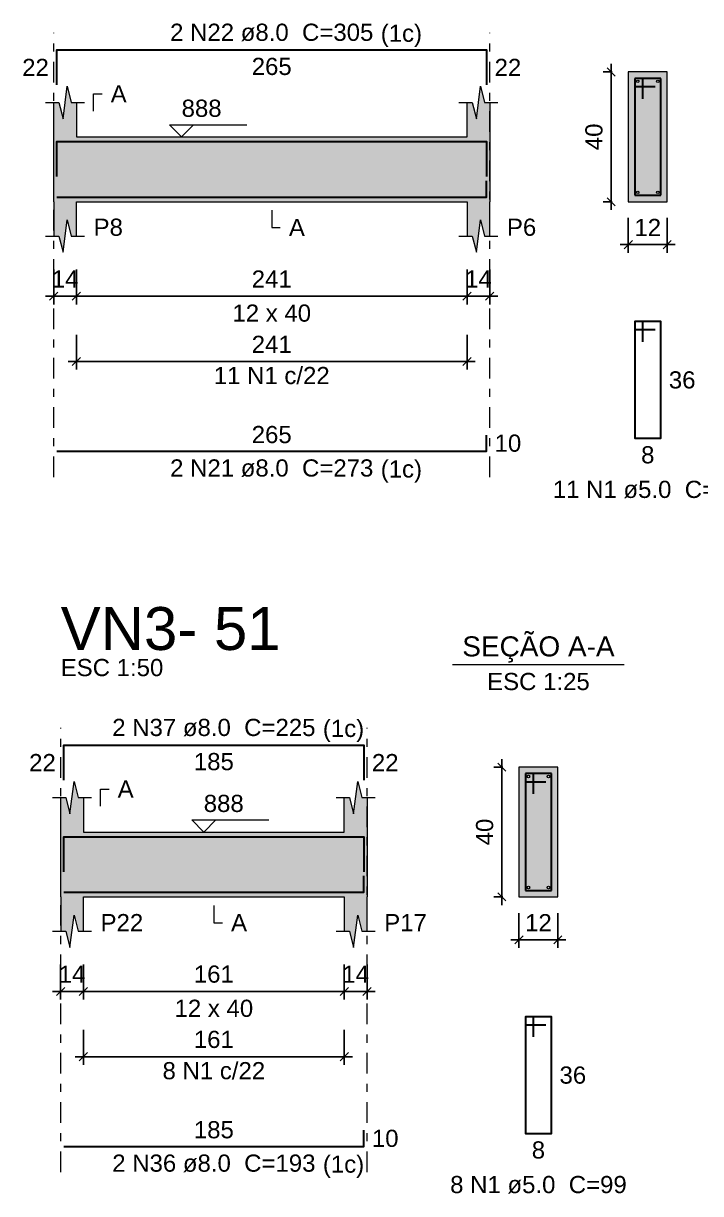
# Model space of a CAD drawing. Header units: millimetres. Extents: x -8 to 605, y -494 to 220.
# Drawn here: x 379.54 to 387.9, y -466.91 to -452.49 of the extents above; entities that cross this region are included whole.
import ezdxf

# ---------------------------------------------------------------- set-up
doc = ezdxf.new("R2010")
doc.units = ezdxf.units.MM
doc.header["$MEASUREMENT"] = 0
doc.linetypes.add('DASHDOT', pattern=[2.54, 1.27, -0.635, 0, -0.635])
doc.linetypes.add('NULL', pattern=[0])
for name, color, linetype, lineweight in [('Descrição da armadura', 7, 'Continuous', 0), ('DT-Barras na forma', 7, 'Continuous', 30), ('DT-Barras no corte', 5, 'Continuous', 5), ('DT-Barras rebatidas', 7, 'Continuous', 30), ('DT-Cotas', 7, 'Continuous', 5), ('DT-Forma', 5, 'Continuous', 5), ('DT-Hachura forma vigas', 252, 'Continuous', 5), ('DT-Hachura seção vigas', 252, 'Continuous', 5), ('DT-Pontilhado', 9, 'DASHDOT', 5), ('DT-Textos', 7, 'Continuous', 5), ('DT-Título', 5, 'Continuous', 20), ('Textos armaduras', 7, 'Continuous', 0)]:
    doc.layers.add(name, color=color, linetype=linetype, lineweight=lineweight)
doc.styles.add('Arial', font='arial.ttf')
doc.dimstyles.new('UM_25.000000', dxfattribs={"dimtxt": 0.18, "dimasz": 0.1, "dimexe": 0.1, "dimexo": 0.2, "dimgap": 0, "dimtad": 1, "dimtih": 1, "dimtoh": 1, "dimdec": 1, "dimlfac": 25, "dimzin": 0, "dimdsep": 46, "dimtxsty": 'Standard', "dimcen": 0.09, "dimdle": 0.1, "dimadec": 1, "dimazin": 2, "dimtfac": 1, "dimtdec": 4, "dimtofl": 0, "dimtmove": 0, "dimatfit": 3, "dimfxl": 1, "dimtolj": 1, "dimarcsym": 0})
doc.dimstyles.new('UM_50.000000', dxfattribs={"dimtxt": 0.18, "dimasz": 0.1, "dimexe": 0.1, "dimexo": 0.2, "dimgap": 0, "dimtad": 1, "dimtih": 1, "dimtoh": 1, "dimdec": 1, "dimlfac": 50, "dimzin": 0, "dimdsep": 46, "dimtxsty": 'Standard', "dimcen": 0.09, "dimdle": 0.1, "dimadec": 1, "dimazin": 2, "dimtfac": 1, "dimtdec": 4, "dimtofl": 0, "dimtmove": 0, "dimatfit": 3, "dimfxl": 1, "dimtolj": 1, "dimarcsym": 0})

# ---------------------------------------------------------------- blocks, each defined once
blk = doc.blocks.new('_Oblique')
at = {"color": 0, "linetype": 'ByBlock', "lineweight": -2}
blk.add_line((-0.5, -0.5), (0.5, 0.5), dxfattribs=at)
blk = doc.blocks.new('*D4955')
at = {"layer": 'Defpoints', "color": 0, "transparency": 16777216}
for p in [(379.915, -455.32), (380.195, -455.32), (380.195, -455.85)]:
    blk.add_point(p, dxfattribs=at)
at = {"layer": 'DT-Cotas', "color": 0, "lineweight": -2, "transparency": 16777216}
for p, q in [((379.915, -455.52), (379.915, -455.95)), ((380.195, -455.52), (380.195, -455.95)), ((379.815, -455.85), (380.295, -455.85))]:
    blk.add_line(p, q, dxfattribs=at)
at = {"layer": 'DT-Cotas', "color": 0, "lineweight": -2, "transparency": 16777216, "xscale": 0.1, "yscale": 0.1, "zscale": 0.1, "rotation": 180}
blk.add_blockref('_Oblique', (379.915, -455.85), dxfattribs=at)
at = {"layer": 'DT-Cotas', "color": 0, "lineweight": -2, "transparency": 16777216, "xscale": 0.1, "yscale": 0.1, "zscale": 0.1}
blk.add_blockref('_Oblique', (380.195, -455.85), dxfattribs=at)
at = {"layer": 'DT-Cotas', "color": 7, "transparency": 16777216, "insert": (380.055, -455.638), "char_height": 0.2118, "attachment_point": 5, "rotation": 0.0057, "style": 'Arial'}
blk.add_mtext('\\A1;14', dxfattribs=at)
blk = doc.blocks.new('*D4956')
at = {"layer": 'Defpoints', "color": 0, "transparency": 16777216}
for p in [(380.195, -455.32), (385.015, -455.32), (385.015, -455.85)]:
    blk.add_point(p, dxfattribs=at)
at = {"layer": 'DT-Cotas', "color": 0, "lineweight": -2, "transparency": 16777216}
for p, q in [((380.195, -455.52), (380.195, -455.95)), ((385.015, -455.52), (385.015, -455.95)), ((380.095, -455.85), (385.115, -455.85))]:
    blk.add_line(p, q, dxfattribs=at)
at = {"layer": 'DT-Cotas', "color": 0, "lineweight": -2, "transparency": 16777216, "xscale": 0.1, "yscale": 0.1, "zscale": 0.1, "rotation": 180}
blk.add_blockref('_Oblique', (380.195, -455.85), dxfattribs=at)
at = {"layer": 'DT-Cotas', "color": 0, "lineweight": -2, "transparency": 16777216, "xscale": 0.1, "yscale": 0.1, "zscale": 0.1}
blk.add_blockref('_Oblique', (385.015, -455.85), dxfattribs=at)
at = {"layer": 'DT-Cotas', "color": 7, "transparency": 16777216, "insert": (382.605, -455.638), "char_height": 0.2118, "attachment_point": 5, "rotation": 0.0057, "style": 'Arial'}
blk.add_mtext('\\A1;241', dxfattribs=at)
blk = doc.blocks.new('*D4957')
at = {"layer": 'Defpoints', "color": 0, "transparency": 16777216}
for p in [(385.015, -455.32), (385.295, -455.32), (385.295, -455.85)]:
    blk.add_point(p, dxfattribs=at)
at = {"layer": 'DT-Cotas', "color": 0, "lineweight": -2, "transparency": 16777216}
for p, q in [((385.015, -455.52), (385.015, -455.95)), ((385.295, -455.52), (385.295, -455.95)), ((384.915, -455.85), (385.395, -455.85))]:
    blk.add_line(p, q, dxfattribs=at)
at = {"layer": 'DT-Cotas', "color": 0, "lineweight": -2, "transparency": 16777216, "xscale": 0.1, "yscale": 0.1, "zscale": 0.1, "rotation": 180}
blk.add_blockref('_Oblique', (385.015, -455.85), dxfattribs=at)
at = {"layer": 'DT-Cotas', "color": 0, "lineweight": -2, "transparency": 16777216, "xscale": 0.1, "yscale": 0.1, "zscale": 0.1}
blk.add_blockref('_Oblique', (385.295, -455.85), dxfattribs=at)
at = {"layer": 'DT-Cotas', "color": 7, "transparency": 16777216, "insert": (385.155, -455.638), "char_height": 0.2118, "attachment_point": 5, "rotation": 0.0057, "style": 'Arial'}
blk.add_mtext('\\A1;14', dxfattribs=at)
blk = doc.blocks.new('*D4958')
at = {"layer": 'Defpoints', "color": 0, "transparency": 16777216}
for p in [(386.794, -453.085), (387.005, -453.085), (387.005, -454.685)]:
    blk.add_point(p, dxfattribs=at)
at = {"layer": 'DT-Cotas', "color": 0, "lineweight": -2, "transparency": 16777216}
for p, q in [((386.794, -454.785), (386.794, -452.985)), ((386.805, -453.085), (386.694, -453.085)), ((386.805, -454.685), (386.694, -454.685))]:
    blk.add_line(p, q, dxfattribs=at)
at = {"layer": 'DT-Cotas', "color": 0, "lineweight": -2, "transparency": 16777216, "xscale": 0.1, "yscale": 0.1, "zscale": 0.1}
for p, rotation in [((386.794, -453.085), 90), ((386.794, -454.685), 270)]:
    blk.add_blockref('_Oblique', p, dxfattribs=dict(at, rotation=rotation))
at = {"layer": 'DT-Cotas', "color": 7, "transparency": 16777216, "insert": (386.582, -453.885), "char_height": 0.2118, "attachment_point": 5, "rotation": 90, "style": 'Arial'}
blk.add_mtext('\\A1;40', dxfattribs=at)
blk = doc.blocks.new('*D4959')
at = {"layer": 'Defpoints', "color": 0, "transparency": 16777216}
for p in [(387.005, -454.685), (387.485, -454.685), (387.485, -455.214)]:
    blk.add_point(p, dxfattribs=at)
at = {"layer": 'DT-Cotas', "color": 0, "lineweight": -2, "transparency": 16777216}
for p, q in [((387.005, -454.885), (387.005, -455.314)), ((387.485, -454.885), (387.485, -455.314)), ((386.905, -455.214), (387.585, -455.214))]:
    blk.add_line(p, q, dxfattribs=at)
at = {"layer": 'DT-Cotas', "color": 0, "lineweight": -2, "transparency": 16777216, "xscale": 0.1, "yscale": 0.1, "zscale": 0.1, "rotation": 180}
blk.add_blockref('_Oblique', (387.005, -455.214), dxfattribs=at)
at = {"layer": 'DT-Cotas', "color": 0, "lineweight": -2, "transparency": 16777216, "xscale": 0.1, "yscale": 0.1, "zscale": 0.1}
blk.add_blockref('_Oblique', (387.485, -455.214), dxfattribs=at)
at = {"layer": 'DT-Cotas', "color": 7, "transparency": 16777216, "insert": (387.245, -455.002), "char_height": 0.2118, "attachment_point": 5, "rotation": 0.0057, "style": 'Arial'}
blk.add_mtext('\\A1;12', dxfattribs=at)
blk = doc.blocks.new('*D4960')
at = {"layer": 'Defpoints', "color": 0, "transparency": 16777216}
for p in [(380.195, -456.125), (385.015, -456.125), (385.015, -456.654)]:
    blk.add_point(p, dxfattribs=at)
at = {"layer": 'DT-Cotas', "color": 0, "lineweight": -2, "transparency": 16777216}
for p, q in [((380.195, -456.325), (380.195, -456.754)), ((385.015, -456.325), (385.015, -456.754)), ((380.095, -456.654), (385.115, -456.654))]:
    blk.add_line(p, q, dxfattribs=at)
at = {"layer": 'DT-Cotas', "color": 0, "lineweight": -2, "transparency": 16777216, "xscale": 0.1, "yscale": 0.1, "zscale": 0.1, "rotation": 180}
blk.add_blockref('_Oblique', (380.195, -456.654), dxfattribs=at)
at = {"layer": 'DT-Cotas', "color": 0, "lineweight": -2, "transparency": 16777216, "xscale": 0.1, "yscale": 0.1, "zscale": 0.1}
blk.add_blockref('_Oblique', (385.015, -456.654), dxfattribs=at)
at = {"layer": 'DT-Cotas', "color": 7, "transparency": 16777216, "insert": (382.605, -456.443), "char_height": 0.2118, "attachment_point": 5, "rotation": 0.0057, "style": 'Arial'}
blk.add_mtext('\\A1;241', dxfattribs=at)
blk = doc.blocks.new('*D4983')
at = {"layer": 'Defpoints', "color": 0, "transparency": 16777216}
for p in [(380.001, -463.891), (380.281, -463.891), (380.281, -464.421)]:
    blk.add_point(p, dxfattribs=at)
at = {"layer": 'DT-Cotas', "color": 0, "lineweight": -2, "transparency": 16777216}
for p, q in [((380.001, -464.091), (380.001, -464.521)), ((380.281, -464.091), (380.281, -464.521)), ((379.901, -464.421), (380.381, -464.421))]:
    blk.add_line(p, q, dxfattribs=at)
at = {"layer": 'DT-Cotas', "color": 0, "lineweight": -2, "transparency": 16777216, "xscale": 0.1, "yscale": 0.1, "zscale": 0.1, "rotation": 180}
blk.add_blockref('_Oblique', (380.001, -464.421), dxfattribs=at)
at = {"layer": 'DT-Cotas', "color": 0, "lineweight": -2, "transparency": 16777216, "xscale": 0.1, "yscale": 0.1, "zscale": 0.1}
blk.add_blockref('_Oblique', (380.281, -464.421), dxfattribs=at)
at = {"layer": 'DT-Cotas', "color": 7, "transparency": 16777216, "insert": (380.141, -464.209), "char_height": 0.2118, "attachment_point": 5, "rotation": 0.0057, "style": 'Arial'}
blk.add_mtext('\\A1;14', dxfattribs=at)
blk = doc.blocks.new('*D4984')
at = {"layer": 'Defpoints', "color": 0, "transparency": 16777216}
for p in [(380.281, -463.891), (383.501, -463.891), (383.501, -464.421)]:
    blk.add_point(p, dxfattribs=at)
at = {"layer": 'DT-Cotas', "color": 0, "lineweight": -2, "transparency": 16777216}
for p, q in [((380.281, -464.091), (380.281, -464.521)), ((383.501, -464.091), (383.501, -464.521)), ((380.181, -464.421), (383.601, -464.421))]:
    blk.add_line(p, q, dxfattribs=at)
at = {"layer": 'DT-Cotas', "color": 0, "lineweight": -2, "transparency": 16777216, "xscale": 0.1, "yscale": 0.1, "zscale": 0.1, "rotation": 180}
blk.add_blockref('_Oblique', (380.281, -464.421), dxfattribs=at)
at = {"layer": 'DT-Cotas', "color": 0, "lineweight": -2, "transparency": 16777216, "xscale": 0.1, "yscale": 0.1, "zscale": 0.1}
blk.add_blockref('_Oblique', (383.501, -464.421), dxfattribs=at)
at = {"layer": 'DT-Cotas', "color": 7, "transparency": 16777216, "insert": (381.891, -464.209), "char_height": 0.2118, "attachment_point": 5, "rotation": 0.0057, "style": 'Arial'}
blk.add_mtext('\\A1;161', dxfattribs=at)
blk = doc.blocks.new('*D4985')
at = {"layer": 'Defpoints', "color": 0, "transparency": 16777216}
for p in [(383.501, -463.891), (383.781, -463.891), (383.781, -464.421)]:
    blk.add_point(p, dxfattribs=at)
at = {"layer": 'DT-Cotas', "color": 0, "lineweight": -2, "transparency": 16777216}
for p, q in [((383.501, -464.091), (383.501, -464.521)), ((383.781, -464.091), (383.781, -464.521)), ((383.401, -464.421), (383.881, -464.421))]:
    blk.add_line(p, q, dxfattribs=at)
at = {"layer": 'DT-Cotas', "color": 0, "lineweight": -2, "transparency": 16777216, "xscale": 0.1, "yscale": 0.1, "zscale": 0.1, "rotation": 180}
blk.add_blockref('_Oblique', (383.501, -464.421), dxfattribs=at)
at = {"layer": 'DT-Cotas', "color": 0, "lineweight": -2, "transparency": 16777216, "xscale": 0.1, "yscale": 0.1, "zscale": 0.1}
blk.add_blockref('_Oblique', (383.781, -464.421), dxfattribs=at)
at = {"layer": 'DT-Cotas', "color": 7, "transparency": 16777216, "insert": (383.641, -464.209), "char_height": 0.2118, "attachment_point": 5, "rotation": 0.0057, "style": 'Arial'}
blk.add_mtext('\\A1;14', dxfattribs=at)
blk = doc.blocks.new('*D4986')
at = {"layer": 'Defpoints', "color": 0, "transparency": 16777216}
for p in [(385.445, -461.656), (385.656, -461.656), (385.656, -463.256)]:
    blk.add_point(p, dxfattribs=at)
at = {"layer": 'DT-Cotas', "color": 0, "lineweight": -2, "transparency": 16777216}
for p, q in [((385.456, -461.656), (385.345, -461.656)), ((385.445, -463.356), (385.445, -461.556)), ((385.456, -463.256), (385.345, -463.256))]:
    blk.add_line(p, q, dxfattribs=at)
at = {"layer": 'DT-Cotas', "color": 0, "lineweight": -2, "transparency": 16777216, "xscale": 0.1, "yscale": 0.1, "zscale": 0.1}
for p, rotation in [((385.445, -461.656), 90), ((385.445, -463.256), 270)]:
    blk.add_blockref('_Oblique', p, dxfattribs=dict(at, rotation=rotation))
at = {"layer": 'DT-Cotas', "color": 7, "transparency": 16777216, "insert": (385.233, -462.456), "char_height": 0.2118, "attachment_point": 5, "rotation": 90, "style": 'Arial'}
blk.add_mtext('\\A1;40', dxfattribs=at)
blk = doc.blocks.new('*D4987')
at = {"layer": 'Defpoints', "color": 0, "transparency": 16777216}
for p in [(385.656, -463.256), (386.136, -463.256), (386.136, -463.785)]:
    blk.add_point(p, dxfattribs=at)
at = {"layer": 'DT-Cotas', "color": 0, "lineweight": -2, "transparency": 16777216}
for p, q in [((385.656, -463.456), (385.656, -463.885)), ((386.136, -463.456), (386.136, -463.885)), ((385.556, -463.785), (386.236, -463.785))]:
    blk.add_line(p, q, dxfattribs=at)
at = {"layer": 'DT-Cotas', "color": 0, "lineweight": -2, "transparency": 16777216, "xscale": 0.1, "yscale": 0.1, "zscale": 0.1, "rotation": 180}
blk.add_blockref('_Oblique', (385.656, -463.785), dxfattribs=at)
at = {"layer": 'DT-Cotas', "color": 0, "lineweight": -2, "transparency": 16777216, "xscale": 0.1, "yscale": 0.1, "zscale": 0.1}
blk.add_blockref('_Oblique', (386.136, -463.785), dxfattribs=at)
at = {"layer": 'DT-Cotas', "color": 7, "transparency": 16777216, "insert": (385.896, -463.574), "char_height": 0.2118, "attachment_point": 5, "rotation": 0.0057, "style": 'Arial'}
blk.add_mtext('\\A1;12', dxfattribs=at)
blk = doc.blocks.new('*D4988')
at = {"layer": 'Defpoints', "color": 0, "transparency": 16777216}
for p in [(380.281, -464.696), (383.501, -464.696), (383.501, -465.226)]:
    blk.add_point(p, dxfattribs=at)
at = {"layer": 'DT-Cotas', "color": 0, "lineweight": -2, "transparency": 16777216}
for p, q in [((380.281, -464.896), (380.281, -465.326)), ((383.501, -464.896), (383.501, -465.326)), ((380.181, -465.226), (383.601, -465.226))]:
    blk.add_line(p, q, dxfattribs=at)
at = {"layer": 'DT-Cotas', "color": 0, "lineweight": -2, "transparency": 16777216, "xscale": 0.1, "yscale": 0.1, "zscale": 0.1, "rotation": 180}
blk.add_blockref('_Oblique', (380.281, -465.226), dxfattribs=at)
at = {"layer": 'DT-Cotas', "color": 0, "lineweight": -2, "transparency": 16777216, "xscale": 0.1, "yscale": 0.1, "zscale": 0.1}
blk.add_blockref('_Oblique', (383.501, -465.226), dxfattribs=at)
at = {"layer": 'DT-Cotas', "color": 7, "transparency": 16777216, "insert": (381.891, -465.014), "char_height": 0.2118, "attachment_point": 5, "rotation": 0.0057, "style": 'Arial'}
blk.add_mtext('\\A1;161', dxfattribs=at)

msp = doc.modelspace()

# ---------------------------------------------------------------- hatches: boundary and pattern name
at = {"layer": 'DT-Hachura forma vigas', "linetype": 'Continuous'}
for points in [[(385.2953, -455.1083), (385.2953, -454.6847), (385.2953, -453.8847), (385.2953, -453.4611), (385.2303, -453.4611), (385.1803, -453.2611), (385.1303, -453.6611), (385.0803, -453.4611), (385.0153, -453.4611), (385.0153, -453.8847), (380.1953, -453.8847), (380.1953, -453.4611), (380.1303, -453.4611), (380.0803, -453.2611), (380.0303, -453.6611), (379.9803, -453.4611), (379.9153, -453.4611), (379.9153, -453.8847), (379.9153, -454.6847), (379.9153, -455.1083), (379.9803, -455.1083), (380.0303, -455.3083), (380.0803, -454.9083), (380.1303, -455.1083), (380.1953, -455.1083), (380.1953, -454.6847), (385.0153, -454.6847), (385.0153, -455.1083), (385.0803, -455.1083), (385.1303, -455.3083), (385.1803, -454.9083), (385.2303, -455.1083), (385.2953, -455.1083)], [(383.7812, -463.6795), (383.7812, -463.2559), (383.7812, -462.4559), (383.7812, -462.0323), (383.7162, -462.0323), (383.6662, -461.8323), (383.6162, -462.2323), (383.5662, -462.0323), (383.5012, -462.0323), (383.5012, -462.4559), (380.2812, -462.4559), (380.2812, -462.0323), (380.2162, -462.0323), (380.1662, -461.8323), (380.1162, -462.2323), (380.0662, -462.0323), (380.0012, -462.0323), (380.0012, -462.4559), (380.0012, -463.2559), (380.0012, -463.6795), (380.0662, -463.6795), (380.1162, -463.8795), (380.1662, -463.4795), (380.2162, -463.6795), (380.2812, -463.6795), (380.2812, -463.2559), (383.5012, -463.2559), (383.5012, -463.6795), (383.5662, -463.6795), (383.6162, -463.8795), (383.6662, -463.4795), (383.7162, -463.6795), (383.7812, -463.6795)]]:
    msp.add_hatch(color=252, dxfattribs=at).paths.add_polyline_path(points)
at = {"layer": 'DT-Hachura seção vigas', "linetype": 'Continuous'}
for points in [[(387.0054, -454.6847), (387.0054, -454.6847), (387.4854, -454.6847), (387.4854, -453.0847), (387.0054, -453.0847), (387.0054, -454.6847)], [(385.6563, -463.2559), (385.6563, -463.2559), (386.1363, -463.2559), (386.1363, -461.6559), (385.6563, -461.6559), (385.6563, -463.2559)]]:
    msp.add_hatch(color=252, dxfattribs=at).paths.add_polyline_path(points)

# ---------------------------------------------------------------- linework, layer by layer
at = {"layer": 'DT-Barras na forma'}
for p, q in [((387.1854, -453.1647), (387.0854, -453.1647)), ((387.0854, -453.1647), (387.0854, -454.6047)), ((387.4054, -453.1647), (387.0854, -453.1647)), ((387.0854, -453.1647), (387.0854, -453.2647)), ((387.1854, -453.4147), (387.1854, -453.1647)), ((387.4054, -454.6047), (387.4054, -453.1647)), ((387.0854, -453.2647), (387.3354, -453.2647)), ((387.0854, -454.6047), (387.4054, -454.6047)), ((385.8363, -461.7359), (385.7363, -461.7359)), ((385.7363, -461.7359), (385.7363, -463.1759)), ((386.0563, -461.7359), (385.7363, -461.7359)), ((385.7363, -461.7359), (385.7363, -461.8359)), ((385.7363, -461.8359), (385.9863, -461.8359)), ((385.8363, -461.9859), (385.8363, -461.7359)), ((386.0563, -463.1759), (386.0563, -461.7359)), ((385.7363, -463.1759), (386.0563, -463.1759))]:
    msp.add_line(p, q, dxfattribs=at)
for points in [[(379.9553, -454.3743), (379.9553, -453.9427), (385.2553, -453.9427), (385.2553, -454.3743)], [(379.9553, -454.6267), (385.2553, -454.6267), (385.2553, -454.4267)], [(380.0412, -462.9455), (380.0412, -462.5139), (383.7412, -462.5139), (383.7412, -462.9455)], [(380.0412, -463.1979), (383.7412, -463.1979), (383.7412, -462.9979)]]:
    msp.add_lwpolyline(points, dxfattribs=at)
at = {"layer": 'DT-Barras no corte'}
for centre in [(387.1214, -453.2007), (387.3694, -453.2007), (387.1214, -454.5687), (387.3694, -454.5687), (385.7723, -461.7719), (386.0203, -461.7719), (385.7723, -463.1399), (386.0203, -463.1399)]:
    msp.add_circle(centre, 0.016, dxfattribs=at)
at = {"layer": 'DT-Barras rebatidas'}
for points in [[(379.9553, -453.2447), (379.9553, -452.8131), (385.2553, -452.8131), (385.2553, -453.2447)], [(387.1854, -456.4114), (387.1854, -456.1614), (387.0854, -456.1614), (387.0854, -457.6014), (387.4054, -457.6014), (387.4054, -456.1614), (387.0854, -456.1614), (387.0854, -456.2614), (387.3354, -456.2614)], [(379.9553, -457.7613), (385.2553, -457.7613), (385.2553, -457.5613)], [(380.0412, -461.8159), (380.0412, -461.3843), (383.7412, -461.3843), (383.7412, -461.8159)], [(385.8363, -464.9826), (385.8363, -464.7326), (385.7363, -464.7326), (385.7363, -466.1726), (386.0563, -466.1726), (386.0563, -464.7326), (385.7363, -464.7326), (385.7363, -464.8326), (385.9863, -464.8326)], [(380.0412, -466.3325), (383.7412, -466.3325), (383.7412, -466.1325)]]:
    msp.add_lwpolyline(points, dxfattribs=at)
at = {"layer": 'DT-Forma'}
for p, q in [((387.4854, -453.0847), (387.0054, -453.0847)), ((387.0054, -453.0847), (387.0054, -454.6847)), ((387.4854, -454.6847), (387.4854, -453.0847)), ((380.0303, -453.6611), (380.0803, -453.2611)), ((380.0803, -453.2611), (380.1303, -453.4611)), ((385.1303, -453.6611), (385.1803, -453.2611)), ((385.1803, -453.2611), (385.2303, -453.4611)), ((379.8153, -453.4611), (379.9803, -453.4611)), ((379.9153, -453.8847), (379.9153, -453.4611)), ((379.9803, -453.4611), (380.0303, -453.6611)), ((380.1303, -453.4611), (380.2953, -453.4611)), ((380.1953, -453.4611), (380.1953, -453.8847)), ((384.9153, -453.4611), (385.0803, -453.4611)), ((385.0153, -453.8847), (385.0153, -453.4611)), ((385.0803, -453.4611), (385.1303, -453.6611)), ((385.2303, -453.4611), (385.3953, -453.4611)), ((385.2953, -453.4611), (385.2953, -453.8847)), ((380.1953, -453.8847), (385.0153, -453.8847)), ((379.9153, -454.6847), (379.9153, -455.1083)), ((380.1953, -455.1083), (380.1953, -454.6847)), ((380.1953, -454.6847), (385.0153, -454.6847)), ((385.0153, -454.6847), (385.0153, -455.1083)), ((385.2953, -455.1083), (385.2953, -454.6847)), ((387.0054, -454.6847), (387.4854, -454.6847)), ((380.0303, -455.3083), (380.0803, -454.9083)), ((380.0803, -454.9083), (380.1303, -455.1083)), ((385.1303, -455.3083), (385.1803, -454.9083)), ((385.1803, -454.9083), (385.2303, -455.1083)), ((379.8153, -455.1083), (379.9803, -455.1083)), ((379.9803, -455.1083), (380.0303, -455.3083)), ((380.1303, -455.1083), (380.2953, -455.1083)), ((384.9153, -455.1083), (385.0803, -455.1083)), ((385.0803, -455.1083), (385.1303, -455.3083)), ((385.2303, -455.1083), (385.3953, -455.1083)), ((386.1363, -461.6559), (385.6563, -461.6559)), ((385.6563, -461.6559), (385.6563, -463.2559)), ((386.1363, -463.2559), (386.1363, -461.6559)), ((380.1162, -462.2323), (380.1662, -461.8323)), ((380.1662, -461.8323), (380.2162, -462.0323)), ((383.6162, -462.2323), (383.6662, -461.8323)), ((383.6662, -461.8323), (383.7162, -462.0323)), ((379.9012, -462.0323), (380.0662, -462.0323)), ((380.0012, -462.4559), (380.0012, -462.0323)), ((380.0662, -462.0323), (380.1162, -462.2323)), ((380.2162, -462.0323), (380.3812, -462.0323)), ((380.2812, -462.0323), (380.2812, -462.4559)), ((383.4012, -462.0323), (383.5662, -462.0323)), ((383.5012, -462.4559), (383.5012, -462.0323)), ((383.5662, -462.0323), (383.6162, -462.2323)), ((383.7162, -462.0323), (383.8812, -462.0323)), ((383.7812, -462.0323), (383.7812, -462.4559)), ((380.2812, -462.4559), (383.5012, -462.4559)), ((380.0012, -463.2559), (380.0012, -463.6795)), ((380.2812, -463.6795), (380.2812, -463.2559)), ((380.2812, -463.2559), (383.5012, -463.2559)), ((383.5012, -463.2559), (383.5012, -463.6795)), ((383.7812, -463.6795), (383.7812, -463.2559)), ((385.6563, -463.2559), (386.1363, -463.2559)), ((380.1162, -463.8795), (380.1662, -463.4795)), ((380.1662, -463.4795), (380.2162, -463.6795)), ((383.6162, -463.8795), (383.6662, -463.4795)), ((383.6662, -463.4795), (383.7162, -463.6795)), ((379.9012, -463.6795), (380.0662, -463.6795)), ((380.0662, -463.6795), (380.1162, -463.8795)), ((380.2162, -463.6795), (380.3812, -463.6795)), ((383.4012, -463.6795), (383.5662, -463.6795)), ((383.5662, -463.6795), (383.6162, -463.8795)), ((383.7162, -463.6795), (383.8812, -463.6795))]:
    msp.add_line(p, q, dxfattribs=at)
at = {"layer": 'DT-Forma', "linetype": 'Continuous'}
for p, q in [((379.9153, -454.6847), (379.9153, -453.8847)), ((385.2953, -453.8847), (385.2953, -454.6847)), ((380.0012, -463.2559), (380.0012, -462.4559)), ((383.7812, -462.4559), (383.7812, -463.2559))]:
    msp.add_line(p, q, dxfattribs=at)
at = {"layer": 'DT-Pontilhado', "ltscale": 0.2}
for p, q in [((379.9153, -458.079), (379.9153, -452.6013)), ((385.2953, -458.079), (385.2953, -452.6013)), ((380.0012, -466.6502), (380.0012, -461.1725)), ((383.7812, -466.6502), (383.7812, -461.1725))]:
    msp.add_line(p, q, dxfattribs=at)
at = {"layer": 'DT-Textos'}
msp.add_line((384.8373, -460.391), (386.9553, -460.391), dxfattribs=at)
for points in [[(380.4071, -453.567), (380.4071, -453.3552), (380.513, -453.3552)], [(381.6413, -453.7364), (381.493, -453.8847), (381.3448, -453.7364), (382.2979, -453.7364)], [(382.6053, -454.7906), (382.6053, -455.0024), (382.7112, -455.0024)], [(380.493, -462.1382), (380.493, -461.9264), (380.5989, -461.9264)], [(381.9144, -462.3076), (381.7661, -462.4559), (381.6179, -462.3076), (382.571, -462.3076)], [(381.8912, -463.3618), (381.8912, -463.5736), (381.9971, -463.5736)]]:
    msp.add_lwpolyline(points, dxfattribs=at)

# ---------------------------------------------------------------- texts
at = {"layer": 'Descrição da armadura', "linetype": 'NULL', "char_height": 0.2118, "attachment_point": 8, "line_spacing_factor": 0.9, "style": 'Arial'}
for s, insert, width in [('2 N22 ø8.0  C=305', (382.6054, -452.7068), 5.015721), ('11 N1 c/22', (382.6053, -456.9361), 2.86156), ('2 N21 ø8.0  C=273', (382.6054, -458.0788), 5.015721), ('11 N1 ø5.0  C=99', (387.2454, -458.3428), 4.686721), ('2 N37 ø8.0  C=225', (381.8914, -461.278), 5.015721), ('8 N1 c/22', (381.8912, -465.5073), 2.53256), ('2 N36 ø8.0  C=193', (381.8914, -466.65), 5.015721), ('8 N1 ø5.0  C=99', (385.8964, -466.914), 4.35772)]:
    msp.add_mtext(s, dxfattribs=dict(at, insert=insert, width=width))
at = {"layer": 'DT-Textos', "linetype": 'NULL', "line_spacing_factor": 0.798, "style": 'Arial'}
for s, insert, char_height, width, attachment_point in [('(1c)', (383.9504, -452.7767), 0.2118, 1.018965, 7), ('A', (380.6184, -453.4608), 0.2118, 0.394865, 7), ('888', (381.4934, -453.6408), 0.2118, 0.987001, 7), ('P8', (380.4074, -455.1078), 0.2118, 0.723865, 7), ('A', (382.8174, -455.1078), 0.2118, 0.394865, 7), ('P6', (385.5074, -455.1078), 0.2118, 0.723865, 7), ('12 x 40', (382.6054, -456.1668), 0.2118, 1.940747, 8), ('(1c)', (383.9504, -458.1487), 0.2118, 1.018965, 7), ('SEÇÃO A-A', (385.8964, -460.3669), 0.2471, 3.760741, 8), ('ESC 1:50', (380.0014, -460.537), 0.2118, 2.532883, 7), ('ESC 1:25', (385.8964, -460.709), 0.2118, 2.532883, 8), ('(1c)', (383.2364, -461.3479), 0.2118, 1.018965, 7), ('A', (380.7044, -462.032), 0.2118, 0.394865, 7), ('888', (381.7664, -462.212), 0.2118, 0.987001, 7), ('P22', (380.4934, -463.679), 0.2118, 1.052866, 7), ('A', (382.1034, -463.679), 0.2118, 0.394865, 7), ('P17', (383.9934, -463.679), 0.2118, 1.052866, 7), ('12 x 40', (381.8914, -464.738), 0.2118, 1.940747, 8), ('(1c)', (383.2364, -466.7199), 0.2118, 1.018965, 7)]:
    msp.add_mtext(s, dxfattribs=dict(at, insert=insert, char_height=char_height, width=width, attachment_point=attachment_point))
at = {"layer": 'DT-Título', "linetype": 'NULL', "insert": (380.0014, -460.2191), "char_height": 0.5295, "width": 5.426568, "attachment_point": 7, "line_spacing_factor": 0.798, "style": 'Arial'}
msp.add_mtext('VN3- 51', dxfattribs=at)
at = {"layer": 'Textos armaduras', "linetype": 'NULL', "char_height": 0.2118, "line_spacing_factor": 0.9, "style": 'Arial'}
for s, insert, width, attachment_point in [('22', (379.8553, -453.1348), 1.058001, 9), ('265', (382.6053, -452.9104), 1.387001, 2), ('22', (385.3553, -452.923), 1.058001, 1), ('36', (387.5054, -456.7755), 1.058001, 1), ('265', (382.6053, -457.664), 1.387001, 8), ('10', (385.3553, -457.5554), 1.058001, 1), ('8', (387.2454, -457.6987), 0.729, 2), ('22', (379.9412, -461.706), 1.058001, 9), ('185', (381.8912, -461.4816), 1.387001, 2), ('22', (383.8412, -461.4942), 1.058001, 1), ('36', (386.1563, -465.3467), 1.058001, 1), ('185', (381.8912, -466.2352), 1.387001, 8), ('10', (383.8412, -466.1266), 1.058001, 1), ('8', (385.8963, -466.2699), 0.729, 2)]:
    msp.add_mtext(s, dxfattribs=dict(at, insert=insert, width=width, attachment_point=attachment_point))

# ---------------------------------------------------------------- dimensions: what is measured, and where the dimension line sits
at = {"layer": 'DT-Cotas'}
for base, p1, p2, picture, middle in [((386.7936, -453.0847), (387.0054, -454.6847), (387.0054, -453.0847), '*D4958', (386.5818, -453.8847)), ((385.4445, -461.6559), (385.6563, -463.2559), (385.6563, -461.6559), '*D4986', (385.2327, -462.4559))]:
    dim = msp.add_linear_dim(base=base, p1=p1, p2=p2, angle=90, dimstyle='UM_25.000000', override={"dimtxt": 0.2118, "dimasz": 0.1, "dimexe": 0.1, "dimexo": 0.2, "dimtad": 1, "dimtih": 0, "dimtoh": 0, "dimdec": 1, "dimlfac": 25, "dimzin": 8, "dimtxsty": 'Arial', "dimblk": 'Oblique', "dimblk1": 'Oblique', "dimblk2": 'Oblique', "dimsah": 1, "dimdle": 0.1, "dimse1": 0, "dimse2": 0, "dimclrt": 7, "dimadec": 1, "dimazin": 3, "dimtmove": 2, "dimldrblk": 'Oblique'}, dxfattribs=at)
    dim.commit()
    dim.dimension.update_dxf_attribs({"geometry": picture, "text_midpoint": middle, "dimtype": 160, "text_rotation": 90})
for base, p1, p2, dimstyle, override, picture, middle in [((387.4854, -455.2142), (387.0054, -454.6847), (387.4854, -454.6847), 'UM_25.000000', {"dimtxt": 0.2118, "dimasz": 0.1, "dimexe": 0.1, "dimexo": 0.2, "dimtad": 1, "dimtih": 0, "dimtoh": 0, "dimdec": 1, "dimlfac": 25, "dimzin": 8, "dimtxsty": 'Arial', "dimblk": 'Oblique', "dimblk1": 'Oblique', "dimblk2": 'Oblique', "dimsah": 1, "dimdle": 0.1, "dimse1": 0, "dimse2": 0, "dimclrt": 7, "dimadec": 1, "dimazin": 3, "dimtmove": 2, "dimldrblk": 'Oblique'}, '*D4959', (387.2454, -455.0024)), ((380.1953, -455.8496), (379.9153, -455.3201), (380.1953, -455.3201), 'UM_50.000000', {"dimtxt": 0.2118, "dimasz": 0.1, "dimexe": 0.1, "dimexo": 0.2, "dimtad": 1, "dimtih": 0, "dimtoh": 0, "dimdec": 1, "dimlfac": 50, "dimzin": 8, "dimtxsty": 'Arial', "dimblk": 'Oblique', "dimblk1": 'Oblique', "dimblk2": 'Oblique', "dimsah": 1, "dimdle": 0.1, "dimse1": 0, "dimse2": 0, "dimclrt": 7, "dimadec": 1, "dimazin": 3, "dimtmove": 2, "dimldrblk": 'Oblique'}, '*D4955', (380.0553, -455.6378)), ((385.0153, -455.8496), (380.1953, -455.3201), (385.0153, -455.3201), 'UM_50.000000', {"dimtxt": 0.2118, "dimasz": 0.1, "dimexe": 0.1, "dimexo": 0.2, "dimtad": 1, "dimtih": 0, "dimtoh": 0, "dimdec": 1, "dimlfac": 50, "dimzin": 8, "dimtxsty": 'Arial', "dimblk": 'Oblique', "dimblk1": 'Oblique', "dimblk2": 'Oblique', "dimsah": 1, "dimdle": 0.1, "dimse1": 0, "dimse2": 0, "dimclrt": 7, "dimadec": 1, "dimazin": 3, "dimtmove": 2, "dimldrblk": 'Oblique'}, '*D4956', (382.6053, -455.6378)), ((385.2953, -455.8496), (385.0153, -455.3201), (385.2953, -455.3201), 'UM_50.000000', {"dimtxt": 0.2118, "dimasz": 0.1, "dimexe": 0.1, "dimexo": 0.2, "dimtad": 1, "dimtih": 0, "dimtoh": 0, "dimdec": 1, "dimlfac": 50, "dimzin": 8, "dimtxsty": 'Arial', "dimblk": 'Oblique', "dimblk1": 'Oblique', "dimblk2": 'Oblique', "dimsah": 1, "dimdle": 0.1, "dimse1": 0, "dimse2": 0, "dimclrt": 7, "dimadec": 1, "dimazin": 3, "dimtmove": 2, "dimldrblk": 'Oblique'}, '*D4957', (385.1553, -455.6378)), ((385.0153, -456.6544), (380.1953, -456.1249), (385.0153, -456.1249), 'UM_50.000000', {"dimtxt": 0.2118, "dimasz": 0.1, "dimexe": 0.1, "dimexo": 0.2, "dimtad": 1, "dimtih": 0, "dimtoh": 0, "dimdec": 1, "dimlfac": 50, "dimzin": 8, "dimtxsty": 'Arial', "dimblk": 'Oblique', "dimblk1": 'Oblique', "dimblk2": 'Oblique', "dimsah": 1, "dimdle": 0.1, "dimse1": 0, "dimse2": 0, "dimclrt": 7, "dimadec": 1, "dimazin": 3, "dimtmove": 2, "dimldrblk": 'Oblique'}, '*D4960', (382.6053, -456.4426)), ((386.1363, -463.7854), (385.6563, -463.2559), (386.1363, -463.2559), 'UM_25.000000', {"dimtxt": 0.2118, "dimasz": 0.1, "dimexe": 0.1, "dimexo": 0.2, "dimtad": 1, "dimtih": 0, "dimtoh": 0, "dimdec": 1, "dimlfac": 25, "dimzin": 8, "dimtxsty": 'Arial', "dimblk": 'Oblique', "dimblk1": 'Oblique', "dimblk2": 'Oblique', "dimsah": 1, "dimdle": 0.1, "dimse1": 0, "dimse2": 0, "dimclrt": 7, "dimadec": 1, "dimazin": 3, "dimtmove": 2, "dimldrblk": 'Oblique'}, '*D4987', (385.8963, -463.5736)), ((380.2812, -464.4208), (380.0012, -463.8913), (380.2812, -463.8913), 'UM_50.000000', {"dimtxt": 0.2118, "dimasz": 0.1, "dimexe": 0.1, "dimexo": 0.2, "dimtad": 1, "dimtih": 0, "dimtoh": 0, "dimdec": 1, "dimlfac": 50, "dimzin": 8, "dimtxsty": 'Arial', "dimblk": 'Oblique', "dimblk1": 'Oblique', "dimblk2": 'Oblique', "dimsah": 1, "dimdle": 0.1, "dimse1": 0, "dimse2": 0, "dimclrt": 7, "dimadec": 1, "dimazin": 3, "dimtmove": 2, "dimldrblk": 'Oblique'}, '*D4983', (380.1412, -464.209)), ((383.5012, -464.4208), (380.2812, -463.8913), (383.5012, -463.8913), 'UM_50.000000', {"dimtxt": 0.2118, "dimasz": 0.1, "dimexe": 0.1, "dimexo": 0.2, "dimtad": 1, "dimtih": 0, "dimtoh": 0, "dimdec": 1, "dimlfac": 50, "dimzin": 8, "dimtxsty": 'Arial', "dimblk": 'Oblique', "dimblk1": 'Oblique', "dimblk2": 'Oblique', "dimsah": 1, "dimdle": 0.1, "dimse1": 0, "dimse2": 0, "dimclrt": 7, "dimadec": 1, "dimazin": 3, "dimtmove": 2, "dimldrblk": 'Oblique'}, '*D4984', (381.8912, -464.209)), ((383.7812, -464.4208), (383.5012, -463.8913), (383.7812, -463.8913), 'UM_50.000000', {"dimtxt": 0.2118, "dimasz": 0.1, "dimexe": 0.1, "dimexo": 0.2, "dimtad": 1, "dimtih": 0, "dimtoh": 0, "dimdec": 1, "dimlfac": 50, "dimzin": 8, "dimtxsty": 'Arial', "dimblk": 'Oblique', "dimblk1": 'Oblique', "dimblk2": 'Oblique', "dimsah": 1, "dimdle": 0.1, "dimse1": 0, "dimse2": 0, "dimclrt": 7, "dimadec": 1, "dimazin": 3, "dimtmove": 2, "dimldrblk": 'Oblique'}, '*D4985', (383.6412, -464.209)), ((383.5012, -465.2256), (380.2812, -464.6961), (383.5012, -464.6961), 'UM_50.000000', {"dimtxt": 0.2118, "dimasz": 0.1, "dimexe": 0.1, "dimexo": 0.2, "dimtad": 1, "dimtih": 0, "dimtoh": 0, "dimdec": 1, "dimlfac": 50, "dimzin": 8, "dimtxsty": 'Arial', "dimblk": 'Oblique', "dimblk1": 'Oblique', "dimblk2": 'Oblique', "dimsah": 1, "dimdle": 0.1, "dimse1": 0, "dimse2": 0, "dimclrt": 7, "dimadec": 1, "dimazin": 3, "dimtmove": 2, "dimldrblk": 'Oblique'}, '*D4988', (381.8912, -465.0138))]:
    dim = msp.add_linear_dim(base=base, p1=p1, p2=p2, dimstyle=dimstyle, override=override, dxfattribs=at)
    dim.commit()
    dim.dimension.update_dxf_attribs({"geometry": picture, "text_midpoint": middle, "dimtype": 160, "text_rotation": 0.00573})

doc.saveas('drawing.dxf')
